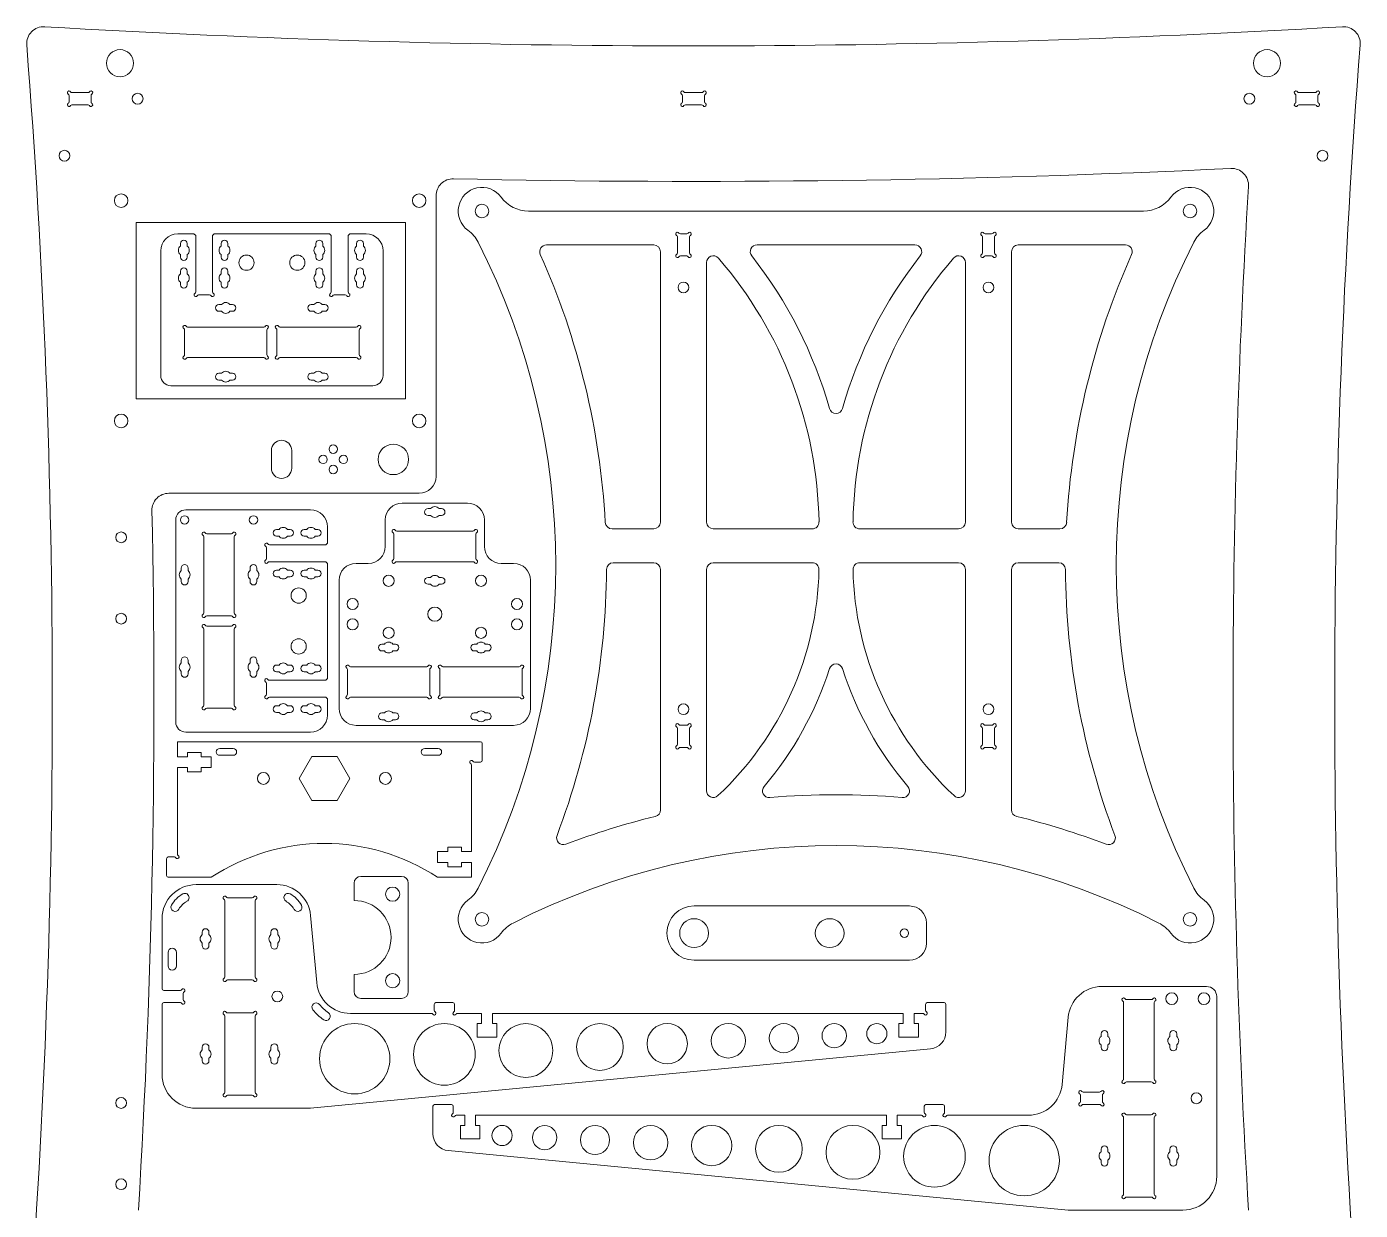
# Model space of a CAD drawing. Header units: millimetres. Extents: x -13 to 780, y -560 to 15.
# Drawn here: x -12.7 to 380.9, y -334.6 to 14.7 of the extents above; entities that cross this region are included whole.
import ezdxf

# ---------------------------------------------------------------- set-up
doc = ezdxf.new("R2010")
doc.units = ezdxf.units.MM

msp = doc.modelspace()

# ---------------------------------------------------------------- linework, layer by layer
at = {"color": 7, "linetype": 'Continuous', "lineweight": 15}
for p, q in [((-0.25, -5.65), (-0.25, -7.52)), ((5.38, -4.79), (0.62, -4.79)), ((6.25, -7.52), (6.25, -5.65)), ((180.8, -5.65), (180.8, -7.52)), ((186.44, -4.79), (181.67, -4.79)), ((187.3, -7.52), (187.3, -5.65)), ((361.86, -5.65), (361.86, -7.52)), ((367.49, -4.79), (362.72, -4.79)), ((368.36, -7.52), (368.36, -5.65)), ((0.62, -8.39), (5.38, -8.39)), ((181.67, -8.39), (186.44, -8.39)), ((362.72, -8.39), (367.49, -8.39)), ((108.08, -35.23), (108.08, -118.03)), ((99.03, -43.17), (19.58, -43.17)), ((19.58, -43.17), (19.58, -95.17)), ((99.03, -95.17), (99.03, -43.17)), ((316.86, -39.75), (135.35, -39.75)), ((31.83, -46.48), (36.63, -46.48)), ((37.13, -46.98), (36.63, -46.48)), ((37.13, -63.61), (37.13, -46.98)), ((42.63, -46.48), (42.13, -46.98)), ((42.13, -46.98), (42.13, -63.61)), ((42.63, -46.48), (76.63, -46.48)), ((77.13, -46.98), (76.63, -46.48)), ((77.13, -63.61), (77.13, -46.98)), ((82.63, -46.48), (82.13, -46.98)), ((82.13, -46.98), (82.13, -63.61)), ((82.63, -46.48), (87.43, -46.48)), ((182.04, -46.48), (180.17, -46.48)), ((270.18, -46.48), (272.04, -46.48)), ((32.63, -50.09), (32.63, -49.34)), ((34.63, -49.34), (34.63, -50.09)), ((44.63, -50.09), (44.63, -49.34)), ((46.63, -49.34), (46.63, -50.09)), ((72.63, -50.09), (72.63, -49.34)), ((74.63, -49.34), (74.63, -50.09)), ((84.63, -50.09), (84.63, -49.34)), ((86.63, -49.34), (86.63, -50.09)), ((172.3, -49.73), (140.67, -49.73)), ((179.3, -47.35), (179.3, -52.12)), ((182.9, -52.12), (182.9, -47.35)), ((249.41, -49.73), (202.8, -49.73)), ((269.31, -52.12), (269.31, -47.35)), ((272.91, -47.35), (272.91, -52.12)), ((311.54, -49.73), (279.91, -49.73)), ((26.83, -88.28), (26.83, -51.48)), ((32.63, -53.34), (32.63, -52.59)), ((34.63, -52.59), (34.63, -53.34)), ((44.63, -53.34), (44.63, -52.59)), ((46.63, -52.59), (46.63, -53.34)), ((72.63, -53.34), (72.63, -52.59)), ((74.63, -52.59), (74.63, -53.34)), ((84.63, -53.34), (84.63, -52.59)), ((86.63, -52.59), (86.63, -53.34)), ((92.43, -51.48), (92.43, -88.28)), ((174.3, -131.52), (174.3, -51.73)), ((180.17, -52.98), (182.04, -52.98)), ((187.9, -54.94), (187.9, -131.52)), ((264.31, -131.52), (264.31, -54.94)), ((272.04, -52.98), (270.18, -52.98)), ((277.91, -51.73), (277.91, -131.52)), ((32.63, -58.27), (32.63, -57.52)), ((34.63, -57.52), (34.63, -58.27)), ((44.63, -58.27), (44.63, -57.52)), ((46.63, -57.52), (46.63, -58.27)), ((72.63, -58.27), (72.63, -57.52)), ((74.63, -57.52), (74.63, -58.27)), ((84.63, -58.27), (84.63, -57.52)), ((86.63, -57.52), (86.63, -58.27)), ((32.63, -61.52), (32.63, -60.77)), ((34.63, -60.77), (34.63, -61.52)), ((44.63, -61.52), (44.63, -60.77)), ((46.63, -60.77), (46.63, -61.52)), ((72.63, -61.52), (72.63, -60.77)), ((74.63, -60.77), (74.63, -61.52)), ((84.63, -61.52), (84.63, -60.77)), ((86.63, -60.77), (86.63, -61.52)), ((41.26, -64.48), (37.99, -64.48)), ((81.26, -64.48), (77.99, -64.48)), ((44.75, -67.33), (44, -67.33)), ((44, -69.33), (44.75, -69.33)), ((48, -67.33), (47.25, -67.33)), ((47.25, -69.33), (48, -69.33)), ((71.25, -67.33), (72, -67.33)), ((72, -69.33), (71.25, -69.33)), ((74.5, -67.33), (75.25, -67.33)), ((75.25, -69.33), (74.5, -69.33)), ((57.26, -73.98), (34.74, -73.98)), ((61.99, -73.98), (84.51, -73.98)), ((33.87, -74.85), (33.87, -82.11)), ((58.12, -82.11), (58.12, -74.85)), ((61.13, -82.11), (61.13, -74.85)), ((85.38, -74.85), (85.38, -82.11)), ((34.74, -82.98), (57.26, -82.98)), ((84.51, -82.98), (61.99, -82.98)), ((44.75, -87.63), (44, -87.63)), ((44, -89.63), (44.75, -89.63)), ((48, -87.63), (47.25, -87.63)), ((47.25, -89.63), (48, -89.63)), ((71.25, -87.63), (72, -87.63)), ((72, -89.63), (71.25, -89.63)), ((74.5, -87.63), (75.25, -87.63)), ((75.25, -89.63), (74.5, -89.63)), ((29.83, -91.28), (89.43, -91.28)), ((19.58, -95.17), (99.03, -95.17)), ((59.48, -110.4), (59.48, -115.65)), ((65.48, -115.65), (65.48, -110.4)), ((103.08, -123.03), (29.21, -123.03)), ((117.33, -125.91), (98.08, -125.91)), ((71.03, -127.91), (34.23, -127.91)), ((106.46, -127.56), (105.71, -127.56)), ((105.71, -129.56), (106.46, -129.56)), ((109.71, -127.56), (108.96, -127.56)), ((108.96, -129.56), (109.71, -129.56)), ((31.23, -190.51), (31.23, -130.91)), ((61.73, -133.71), (60.98, -133.71)), ((64.98, -133.71), (64.23, -133.71)), ((69.91, -133.71), (69.16, -133.71)), ((73.16, -133.71), (72.41, -133.71)), ((76.03, -137.71), (76.03, -132.91)), ((93.08, -138.71), (93.08, -130.91)), ((122.33, -130.91), (122.33, -138.71)), ((172.3, -133.52), (160.02, -133.52)), ((219.09, -133.52), (189.9, -133.52)), ((262.31, -133.52), (233.12, -133.52)), ((292.19, -133.52), (279.91, -133.52)), ((39.53, -135.82), (39.53, -158.34)), ((47.66, -134.96), (40.39, -134.96)), ((48.53, -158.34), (48.53, -135.82)), ((60.98, -135.71), (61.73, -135.71)), ((64.23, -135.71), (64.98, -135.71)), ((69.16, -135.71), (69.91, -135.71)), ((72.41, -135.71), (73.16, -135.71)), ((75.53, -138.21), (76.03, -137.71)), ((95.58, -135.07), (95.58, -142.34)), ((118.97, -134.21), (96.45, -134.21)), ((119.83, -142.34), (119.83, -135.07)), ((58.03, -139.07), (58.03, -142.34)), ((75.53, -138.21), (58.89, -138.21)), ((32.88, -145.08), (32.88, -145.83)), ((34.88, -145.83), (34.88, -145.08)), ((53.18, -145.08), (53.18, -145.83)), ((55.18, -145.83), (55.18, -145.08)), ((58.89, -143.21), (75.53, -143.21)), ((76.03, -143.71), (75.53, -143.21)), ((76.03, -177.71), (76.03, -143.71)), ((84.45, -143.71), (88.08, -143.71)), ((96.45, -143.21), (118.97, -143.21)), ((127.33, -143.71), (130.96, -143.71)), ((160.38, -143.52), (172.3, -143.52)), ((174.3, -216.45), (174.3, -145.52)), ((187.9, -145.52), (187.9, -210.79)), ((189.9, -143.52), (219.09, -143.52)), ((233.13, -143.52), (262.31, -143.52)), ((264.31, -210.79), (264.31, -145.52)), ((277.91, -145.52), (277.91, -216.45)), ((279.91, -143.52), (291.84, -143.52)), ((32.88, -148.33), (32.88, -149.08)), ((34.88, -149.08), (34.88, -148.33)), ((53.18, -148.33), (53.18, -149.08)), ((55.18, -149.08), (55.18, -148.33)), ((61.73, -145.71), (60.98, -145.71)), ((60.98, -147.71), (61.73, -147.71)), ((64.98, -145.71), (64.23, -145.71)), ((64.23, -147.71), (64.98, -147.71)), ((69.91, -145.71), (69.16, -145.71)), ((69.16, -147.71), (69.91, -147.71)), ((73.16, -145.71), (72.41, -145.71)), ((72.41, -147.71), (73.16, -147.71)), ((79.45, -148.71), (79.45, -186.51)), ((106.46, -147.86), (105.71, -147.86)), ((109.71, -147.86), (108.96, -147.86)), ((135.96, -186.51), (135.96, -148.71)), ((105.71, -149.86), (106.46, -149.86)), ((108.96, -149.86), (109.71, -149.86)), ((40.39, -159.21), (47.66, -159.21)), ((39.53, -185.59), (39.53, -163.08)), ((40.39, -162.21), (47.66, -162.21)), ((48.53, -163.08), (48.53, -185.59)), ((92.83, -167.56), (92.08, -167.56)), ((96.08, -167.56), (95.33, -167.56)), ((120.09, -167.56), (119.34, -167.56)), ((123.34, -167.56), (122.59, -167.56)), ((32.88, -173.09), (32.88, -172.33)), ((34.88, -172.33), (34.88, -173.09)), ((53.18, -173.09), (53.18, -172.33)), ((55.18, -172.33), (55.18, -173.09)), ((92.08, -169.56), (92.83, -169.56)), ((95.33, -169.56), (96.08, -169.56)), ((119.34, -169.56), (120.09, -169.56)), ((122.59, -169.56), (123.34, -169.56)), ((32.88, -176.33), (32.88, -175.58)), ((34.88, -175.58), (34.88, -176.33)), ((53.18, -176.33), (53.18, -175.58)), ((55.18, -175.58), (55.18, -176.33)), ((61.73, -173.71), (60.98, -173.71)), ((60.98, -175.71), (61.73, -175.71)), ((64.98, -173.71), (64.23, -173.71)), ((64.23, -175.71), (64.98, -175.71)), ((69.91, -173.71), (69.16, -173.71)), ((69.16, -175.71), (69.91, -175.71)), ((73.16, -173.71), (72.41, -173.71)), ((72.41, -175.71), (73.16, -175.71)), ((81.95, -175.07), (81.95, -182.34)), ((105.34, -174.21), (82.82, -174.21)), ((106.2, -182.34), (106.2, -175.07)), ((109.21, -175.07), (109.21, -182.34)), ((132.6, -174.21), (110.08, -174.21)), ((133.46, -182.34), (133.46, -175.07)), ((58.03, -179.07), (58.03, -182.34)), ((75.53, -178.21), (58.89, -178.21)), ((75.53, -178.21), (76.03, -177.71)), ((58.89, -183.21), (75.53, -183.21)), ((76.03, -183.71), (75.53, -183.21)), ((76.03, -188.51), (76.03, -183.71)), ((82.82, -183.21), (105.34, -183.21)), ((110.08, -183.21), (132.6, -183.21)), ((47.66, -186.46), (40.39, -186.46)), ((61.73, -185.71), (60.98, -185.71)), ((60.98, -187.71), (61.73, -187.71)), ((64.98, -185.71), (64.23, -185.71)), ((64.23, -187.71), (64.98, -187.71)), ((69.91, -185.71), (69.16, -185.71)), ((69.16, -187.71), (69.91, -187.71)), ((73.16, -185.71), (72.41, -185.71)), ((72.41, -187.71), (73.16, -187.71)), ((92.83, -187.86), (92.08, -187.86)), ((96.08, -187.86), (95.33, -187.86)), ((120.09, -187.86), (119.34, -187.86)), ((123.34, -187.86), (122.59, -187.86)), ((84.45, -191.51), (130.96, -191.51)), ((92.08, -189.86), (92.83, -189.86)), ((95.33, -189.86), (96.08, -189.86)), ((119.34, -189.86), (120.09, -189.86)), ((122.59, -189.86), (123.34, -189.86)), ((179.3, -192.37), (179.3, -197.14)), ((182.04, -191.5), (180.17, -191.5)), ((182.9, -197.14), (182.9, -192.37)), ((269.31, -197.14), (269.31, -192.37)), ((270.18, -191.5), (272.04, -191.5)), ((272.91, -192.37), (272.91, -197.14)), ((31.72, -200.76), (31.72, -196.36)), ((31.72, -196.36), (121.22, -196.36)), ((34.23, -193.51), (71.03, -193.51)), ((34.72, -199.49), (38.72, -199.49)), ((34.72, -200.76), (34.72, -199.49)), ((38.72, -199.49), (38.72, -200.76)), ((44.22, -198.36), (48.22, -198.36)), ((48.22, -200.36), (44.22, -200.36)), ((71.38, -200.68), (67.63, -207.18)), ((78.88, -200.68), (71.38, -200.68)), ((82.64, -207.18), (78.88, -200.68)), ((104.72, -198.36), (108.72, -198.36)), ((108.72, -200.36), (104.72, -200.36)), ((121.72, -196.86), (121.72, -201.86)), ((180.17, -198), (182.04, -198)), ((272.04, -198), (270.18, -198)), ((31.72, -200.76), (34.72, -200.76)), ((31.72, -229.49), (31.72, -203.96)), ((34.72, -203.96), (31.72, -203.96)), ((34.72, -205.23), (34.72, -203.96)), ((38.72, -200.76), (41.72, -200.76)), ((38.72, -203.96), (38.72, -205.23)), ((41.72, -203.96), (38.72, -203.96)), ((41.72, -200.76), (41.72, -203.96)), ((118.54, -203.23), (118.54, -228.76)), ((121.22, -202.36), (119.41, -202.36)), ((38.72, -205.23), (34.72, -205.23)), ((67.63, -207.18), (71.38, -213.68)), ((78.88, -213.68), (82.64, -207.18)), ((71.38, -213.68), (78.88, -213.68)), ((111.54, -227.49), (115.54, -227.49)), ((111.54, -228.76), (111.54, -227.49)), ((115.54, -227.49), (115.54, -228.76)), ((28.54, -235.86), (28.54, -230.86)), ((29.04, -230.36), (30.85, -230.36)), ((108.54, -228.76), (111.54, -228.76)), ((108.54, -231.96), (108.54, -228.76)), ((111.54, -231.96), (108.54, -231.96)), ((111.54, -233.23), (111.54, -231.96)), ((115.54, -228.76), (118.54, -228.76)), ((115.54, -231.96), (115.54, -233.23)), ((118.54, -231.96), (115.54, -231.96)), ((118.54, -231.96), (118.54, -236.36)), ((97.89, -236.1), (85.89, -236.1)), ((115.54, -233.23), (111.54, -233.23)), ((41.72, -236.36), (29.04, -236.36)), ((37.23, -238.52), (61.1, -238.52)), ((83.89, -238.1), (83.89, -243.2)), ((99.89, -270.1), (99.89, -238.1)), ((118.54, -236.36), (108.54, -236.36)), ((45.71, -243.26), (45.71, -265.77)), ((53.84, -242.39), (46.57, -242.39)), ((54.71, -265.77), (54.71, -243.26)), ((71.06, -247.61), (72.86, -267.42)), ((184.23, -244.82), (247.82, -244.82)), ((27.23, -269.22), (27.23, -248.52)), ((252.82, -249.82), (252.82, -255.82)), ((39.06, -252.52), (39.06, -253.27)), ((39.06, -255.76), (39.06, -256.52)), ((41.06, -253.27), (41.06, -252.52)), ((41.06, -256.52), (41.06, -255.76)), ((59.36, -252.52), (59.36, -253.27)), ((59.36, -255.76), (59.36, -256.52)), ((61.36, -253.27), (61.36, -252.52)), ((61.36, -256.52), (61.36, -255.76)), ((28.98, -262.52), (28.98, -258.52)), ((31.48, -258.52), (31.48, -262.52)), ((247.82, -260.82), (184.23, -260.82)), ((46.57, -266.64), (53.84, -266.64)), ((83.89, -265), (83.89, -270.1)), ((27.73, -269.72), (32.62, -269.72)), ((33.48, -270.58), (33.48, -272.45)), ((335.48, -268.57), (304.6, -268.57)), ((338.48, -324.57), (338.48, -271.57)), ((27.23, -294.52), (27.23, -273.82)), ((32.62, -273.32), (27.73, -273.32)), ((85.89, -272.1), (97.89, -272.1)), ((107.54, -275.65), (107.54, -273.84)), ((108.04, -273.34), (113.04, -273.34)), ((113.54, -273.84), (113.54, -275.65)), ((252.56, -275.65), (252.56, -273.84)), ((253.06, -273.34), (258.06, -273.34)), ((258.56, -281.97), (258.56, -273.84)), ((311, -295.83), (311, -273.31)), ((311.87, -272.45), (319.14, -272.45)), ((320, -273.31), (320, -295.83)), ((45.71, -277.26), (45.71, -299.78)), ((53.84, -276.39), (46.57, -276.39)), ((54.71, -299.78), (54.71, -277.26)), ((106.67, -276.52), (82.82, -276.52)), ((121.5, -276.52), (114.4, -276.52)), ((121.5, -279.52), (121.5, -276.52)), ((245.96, -276.52), (124.7, -276.52)), ((124.7, -276.52), (124.7, -279.52)), ((245.96, -279.52), (245.96, -276.52)), ((251.69, -276.52), (249.16, -276.52)), ((249.16, -276.52), (249.16, -279.52)), ((294.64, -277.67), (292.85, -297.47)), ((120.23, -283.52), (120.23, -279.52)), ((120.23, -279.52), (121.5, -279.52)), ((124.7, -279.52), (125.97, -279.52)), ((125.97, -279.52), (125.97, -283.52)), ((244.69, -283.52), (244.69, -279.52)), ((244.69, -279.52), (245.96, -279.52)), ((249.16, -279.52), (250.43, -279.52)), ((250.43, -279.52), (250.43, -283.52)), ((304.35, -283.32), (304.35, -282.57)), ((306.35, -282.57), (306.35, -283.32)), ((324.65, -283.32), (324.65, -282.57)), ((326.65, -282.57), (326.65, -283.32)), ((39.06, -286.52), (39.06, -287.27)), ((41.06, -287.27), (41.06, -286.52)), ((59.36, -286.52), (59.36, -287.27)), ((61.36, -287.27), (61.36, -286.52)), ((71.06, -304.52), (254.03, -286.95)), ((125.97, -283.52), (120.23, -283.52)), ((250.43, -283.52), (244.69, -283.52)), ((304.35, -286.57), (304.35, -285.82)), ((306.35, -285.82), (306.35, -286.57)), ((324.65, -286.57), (324.65, -285.82)), ((326.65, -285.82), (326.65, -286.57)), ((39.06, -289.77), (39.06, -290.52)), ((41.06, -290.52), (41.06, -289.77)), ((59.36, -289.77), (59.36, -290.52)), ((61.36, -290.52), (61.36, -289.77)), ((319.14, -296.7), (311.87, -296.7)), ((46.57, -300.64), (53.84, -300.64)), ((298.23, -300.64), (298.23, -302.51)), ((303.86, -299.77), (299.09, -299.77)), ((304.73, -302.51), (304.73, -300.64)), ((71.06, -304.52), (37.23, -304.52)), ((107.15, -312.03), (107.15, -303.9)), ((112.65, -303.4), (107.65, -303.4)), ((113.15, -305.71), (113.15, -303.9)), ((116.55, -306.57), (114.02, -306.57)), ((116.55, -306.57), (116.55, -309.57)), ((119.75, -309.57), (119.75, -306.57)), ((241, -306.57), (119.75, -306.57)), ((241, -306.57), (241, -309.57)), ((251.31, -306.57), (244.2, -306.57)), ((244.2, -309.57), (244.2, -306.57)), ((252.17, -303.9), (252.17, -305.71)), ((257.67, -303.4), (252.67, -303.4)), ((258.17, -305.71), (258.17, -303.9)), ((282.89, -306.57), (259.04, -306.57)), ((299.09, -303.37), (303.86, -303.37)), ((311.87, -306.45), (319.14, -306.45)), ((116.55, -309.57), (115.28, -309.57)), ((115.28, -309.57), (115.28, -313.57)), ((121.02, -309.57), (119.75, -309.57)), ((121.02, -313.57), (121.02, -309.57)), ((241, -309.57), (239.73, -309.57)), ((239.73, -309.57), (239.73, -313.57)), ((245.47, -309.57), (244.2, -309.57)), ((245.47, -313.57), (245.47, -309.57)), ((311, -329.83), (311, -307.32)), ((320, -307.32), (320, -329.83)), ((115.28, -313.57), (121.02, -313.57)), ((239.73, -313.57), (245.47, -313.57)), ((294.65, -334.57), (111.67, -317.01)), ((304.35, -317.33), (304.35, -316.57)), ((306.35, -316.57), (306.35, -317.33)), ((324.65, -317.33), (324.65, -316.57)), ((326.65, -316.57), (326.65, -317.33)), ((304.35, -320.57), (304.35, -319.82)), ((306.35, -319.82), (306.35, -320.57)), ((324.65, -320.57), (324.65, -319.82)), ((326.65, -319.82), (326.65, -320.57)), ((319.14, -330.7), (311.87, -330.7)), ((328.48, -334.57), (294.65, -334.57))]:
    msp.add_line(p, q, dxfattribs=at)
for centre, radius in [((14.8, 3.88), 4), ((353.31, 3.88), 4), ((20, -6.59), 1.6), ((348.11, -6.59), 1.6), ((-1.59, -23.41), 1.6), ((369.69, -23.41), 1.6), ((15.13, -36.67), 2), ((103.08, -36.67), 2), ((121.61, -39.75), 2), ((330.61, -39.75), 2), ((52.13, -54.98), 2.25), ((67.13, -54.98), 2.25), ((181.1, -62.3), 1.6), ((271.11, -62.3), 1.6), ((15.13, -101.67), 2), ((103.08, -101.67), 2), ((77.73, -110.03), 1.25), ((95.48, -113.03), 4.5), ((74.73, -113.03), 1.25), ((80.73, -113.03), 1.25), ((77.73, -116.03), 1.25), ((33.88, -130.91), 1.25), ((54.18, -130.91), 1.25), ((15.13, -136.03), 1.6), ((94.08, -148.86), 1.65), ((121.34, -148.86), 1.65), ((67.53, -153.21), 2.25), ((83.45, -155.71), 1.65), ((107.71, -158.71), 2.1), ((131.96, -155.71), 1.65), ((15.13, -160.03), 1.6), ((83.45, -161.71), 1.65), ((131.96, -161.71), 1.65), ((94.08, -164.21), 1.65), ((121.34, -164.21), 1.65), ((67.53, -168.21), 2.25), ((181.1, -186.75), 1.6), ((271.11, -186.75), 1.6), ((57.13, -207.18), 1.75), ((93.13, -207.18), 1.75), ((95.24, -241.33), 2.1), ((121.61, -248.75), 2), ((330.61, -248.75), 2), ((184.23, -252.82), 4.25), ((224.23, -252.82), 4.25), ((246.28, -252.82), 1.25), ((95.24, -266.87), 2.1), ((61.23, -271.52), 1.6), ((325.2, -272.17), 1.75), ((334.7, -272.17), 1.75), ((84.06, -289.89), 10.38), ((110.54, -288.62), 9.1), ((134.59, -287.47), 7.95), ((156.44, -286.42), 6.9), ((176.29, -285.46), 5.95), ((194.32, -284.6), 5.08), ((210.7, -283.81), 4.3), ((225.58, -283.1), 3.58), ((238.15, -282.5), 2.98), ((15.13, -302.93), 1.6), ((332.48, -301.57), 1.6), ((127.56, -312.55), 2.98), ((140.12, -313.16), 3.58), ((155, -313.87), 4.3), ((171.38, -314.66), 5.08), ((189.41, -315.52), 5.95), ((209.26, -316.47), 6.9), ((231.12, -317.52), 7.95), ((255.17, -318.68), 9.1), ((281.65, -319.95), 10.38), ((15.13, -326.93), 1.6)]:
    msp.add_circle(centre, radius, dxfattribs=at)
for centre, radius, start, end in [((-7.73, 9.66), 5, 86.6165, 184.485), ((184.05, 3253.59), 3244.59, 266.61649, 273.38351), ((375.84, 9.66), 5, 355.515, 93.3835), ((-2468.81, -183.38), 2463.63, 355.50717, 4.48502), ((2836.91, -183.38), 2463.63, 175.51498, 184.49283), ((-0.25, -4.79), 0.5, 30, 240), ((-0.75, -5.65), 0.5, 0, 60), ((-0.75, -7.52), 0.5, 300, 0), ((0.62, -4.29), 0.5, 210, 270), ((5.38, -4.29), 0.5, 270, 330), ((6.25, -4.79), 0.5, 300, 150), ((6.75, -5.65), 0.5, 120, 180), ((6.75, -7.52), 0.5, 180, 240), ((180.8, -4.79), 0.5, 30, 240), ((180.3, -5.65), 0.5, 0, 60), ((180.3, -7.52), 0.5, 300, 0), ((181.67, -4.29), 0.5, 210, 270), ((186.44, -4.29), 0.5, 270, 330), ((187.3, -4.79), 0.5, 300, 150), ((187.8, -5.65), 0.5, 120, 180), ((187.8, -7.52), 0.5, 180, 240), ((361.86, -4.79), 0.5, 30, 240), ((361.36, -5.65), 0.5, 360, 60), ((361.36, -7.52), 0.5, 300, 0), ((362.72, -4.29), 0.5, 210, 270), ((367.49, -4.29), 0.5, 270, 330), ((368.36, -4.79), 0.5, 300, 150), ((368.86, -5.65), 0.5, 120, 180), ((368.86, -7.52), 0.5, 180, 240), ((-0.25, -8.39), 0.5, 120, 330), ((0.62, -8.89), 0.5, 90, 150), ((5.38, -8.89), 0.5, 30, 90), ((6.25, -8.39), 0.5, 210, 60), ((180.8, -8.39), 0.5, 120, 330), ((181.67, -8.89), 0.5, 90, 150), ((186.44, -8.89), 0.5, 30, 90), ((187.3, -8.39), 0.5, 210, 60), ((361.86, -8.39), 0.5, 120, 330), ((362.72, -8.89), 0.5, 90, 150), ((367.49, -8.89), 0.5, 30, 90), ((368.36, -8.39), 0.5, 210, 60), ((184.05, 3253.59), 3284.59, 268.76368, 272.76709), ((342.86, -32.16), 5, 356.5304, 92.7671), ((113.08, -35.23), 5, 88.7637, 180), ((121.61, -39.75), 7, 36.0319, 233.9681), ((330.61, -39.75), 7, 306.0319, 143.9681), ((2836.91, -183.38), 2493.63, 176.53041, 183.47733), ((135.35, -29.75), 10, 216.0319, 270), ((316.86, -29.75), 10, 270, 323.9681), ((31.83, -51.48), 5, 90, 180), ((87.43, -51.48), 5, 0, 90), ((111.61, -53.5), 10, 26.9841, 53.9681), ((179.3, -46.48), 0.5, 30, 240), ((178.8, -47.35), 0.5, 360, 60), ((180.17, -45.98), 0.5, 210, 270), ((182.04, -45.98), 0.5, 270, 330), ((182.9, -46.48), 0.5, 300, 150), ((183.4, -47.35), 0.5, 120, 180), ((269.31, -46.48), 0.5, 30, 240), ((268.81, -47.35), 0.5, 0, 60), ((270.18, -45.98), 0.5, 210, 270), ((272.04, -45.98), 0.5, 270, 330), ((272.91, -46.48), 0.5, 300, 150), ((273.41, -47.35), 0.5, 120, 180), ((340.61, -53.5), 10, 126.0319, 153.0159), ((33.63, -51.34), 1.6, 128.6822, 231.3178), ((33.63, -49.34), 1, 0, 180), ((33.63, -51.34), 1.6, 308.6822, 51.3178), ((45.63, -51.34), 1.6, 128.6822, 231.3178), ((45.63, -49.34), 1, 0, 180), ((45.63, -51.34), 1.6, 308.6822, 51.3178), ((73.63, -51.34), 1.6, 128.6822, 231.3178), ((73.63, -49.34), 1, 0, 180), ((73.63, -51.34), 1.6, 308.6822, 51.3178), ((85.63, -51.34), 1.6, 128.6822, 231.3178), ((85.63, -49.34), 1, 0, 180), ((85.63, -51.34), 1.6, 308.6822, 51.3178), ((-66.63, -144.25), 210.01, 333.0159, 26.9841), ((140.67, -51.73), 2, 90, 204.0515), ((172.3, -51.73), 2, 0, 90), ((202.8, -51.73), 2, 90, 218.1788), ((249.41, -51.73), 2, 321.8212, 90), ((279.91, -51.73), 2, 90, 180), ((518.84, -144.25), 210.01, 153.0159, 206.9841), ((311.54, -51.73), 2, 335.9485, 90), ((33.63, -53.34), 1, 180, 0), ((45.63, -53.34), 1, 180, 0), ((73.63, -53.34), 1, 180, 0), ((85.63, -53.34), 1, 180, 0), ((-66.63, -144.25), 225.01, 3.2162, 24.0515), ((179.3, -52.98), 0.5, 120, 330), ((178.8, -52.12), 0.5, 300, 0), ((180.17, -53.48), 0.5, 90, 150), ((182.04, -53.48), 0.5, 30, 90), ((182.9, -52.98), 0.5, 210, 60), ((183.4, -52.12), 0.5, 180, 240), ((189.9, -54.94), 2, 40.7757, 180), ((98.8, -133.52), 122.31, 0.9525, 40.7757), ((98.8, -133.52), 130.31, 15.8017, 38.1788), ((353.42, -133.52), 130.31, 141.8212, 164.1983), ((353.42, -133.52), 122.31, 139.2243, 179.0475), ((262.31, -54.94), 2, 0, 139.2243), ((269.31, -52.98), 0.5, 120, 330), ((268.81, -52.12), 0.5, 300, 0), ((270.18, -53.48), 0.5, 90, 150), ((272.04, -53.48), 0.5, 30, 90), ((272.91, -52.98), 0.5, 210, 60), ((273.41, -52.12), 0.5, 180, 240), ((518.84, -144.25), 225.01, 155.9485, 176.7838), ((33.63, -59.52), 1.6, 128.6822, 231.3178), ((33.63, -57.52), 1, 0, 180), ((33.63, -59.52), 1.6, 308.6822, 51.3178), ((45.63, -59.52), 1.6, 128.6822, 231.3178), ((45.63, -57.52), 1, 0, 180), ((45.63, -59.52), 1.6, 308.6822, 51.3178), ((73.63, -59.52), 1.6, 128.6822, 231.3178), ((73.63, -57.52), 1, 0, 180), ((73.63, -59.52), 1.6, 308.6822, 51.3178), ((85.63, -59.52), 1.6, 128.6822, 231.3178), ((85.63, -57.52), 1, 0, 180), ((85.63, -59.52), 1.6, 308.6822, 51.3178), ((33.63, -61.52), 1, 180, 0), ((45.63, -61.52), 1, 180, 0), ((73.63, -61.52), 1, 180, 0), ((85.63, -61.52), 1, 180, 0), ((37.13, -64.48), 0.5, 120, 330), ((36.63, -63.61), 0.5, 300, 0), ((37.99, -64.98), 0.5, 90, 150), ((41.26, -64.98), 0.5, 30, 90), ((42.13, -64.48), 0.5, 210, 60), ((42.63, -63.61), 0.5, 180, 240), ((46, -68.33), 1.6, 38.6822, 141.3178), ((73.25, -68.33), 1.6, 38.6822, 141.3178), ((77.13, -64.48), 0.5, 120, 330), ((76.63, -63.61), 0.5, 300, 0), ((77.99, -64.98), 0.5, 90, 150), ((81.26, -64.98), 0.5, 30, 90), ((82.13, -64.48), 0.5, 210, 60), ((82.63, -63.61), 0.5, 180, 240), ((44, -68.33), 1, 90, 270), ((46, -68.33), 1.6, 218.6822, 321.3178), ((48, -68.33), 1, 270, 90), ((71.25, -68.33), 1, 90, 270), ((73.25, -68.33), 1.6, 218.6822, 321.3178), ((75.25, -68.33), 1, 270, 90), ((33.87, -73.98), 0.5, 30, 240), ((33.37, -74.85), 0.5, 0, 60), ((34.74, -73.48), 0.5, 210, 270), ((57.26, -73.48), 0.5, 270, 330), ((58.12, -73.98), 0.5, 300, 150), ((58.62, -74.85), 0.5, 120, 180), ((61.13, -73.98), 0.5, 30, 240), ((60.63, -74.85), 0.5, 360, 60), ((61.99, -73.48), 0.5, 210, 270), ((84.51, -73.48), 0.5, 270, 330), ((85.38, -73.98), 0.5, 300, 150), ((85.88, -74.85), 0.5, 120, 180), ((33.87, -82.98), 0.5, 120, 330), ((33.37, -82.11), 0.5, 300, 360), ((58.12, -82.98), 0.5, 210, 60), ((58.62, -82.11), 0.5, 180, 240), ((61.13, -82.98), 0.5, 120, 330), ((60.63, -82.11), 0.5, 300, 0), ((85.38, -82.98), 0.5, 210, 60), ((85.88, -82.11), 0.5, 180, 240), ((34.74, -83.48), 0.5, 90, 150), ((57.26, -83.48), 0.5, 30, 90), ((61.99, -83.48), 0.5, 90, 150), ((84.51, -83.48), 0.5, 30, 90), ((29.83, -88.28), 3, 180, 270), ((44, -88.63), 1, 90, 270), ((46, -88.63), 1.6, 38.6822, 141.3178), ((46, -88.63), 1.6, 218.6822, 321.3178), ((48, -88.63), 1, 270, 90), ((71.25, -88.63), 1, 90, 270), ((73.25, -88.63), 1.6, 38.6822, 141.3178), ((73.25, -88.63), 1.6, 218.6822, 321.3178), ((75.25, -88.63), 1, 270, 90), ((89.43, -88.28), 3, 270, 0), ((226.11, -97.49), 2, 195.8017, 344.1983), ((62.48, -110.4), 3, 0, 180), ((62.48, -115.65), 3, 180, 360), ((103.08, -118.03), 5, 270, 0), ((29.21, -128.03), 5, 90, 181.2694), ((98.08, -130.91), 5, 90, 180), ((117.33, -130.91), 5, 0, 90), ((-2468.81, -183.38), 2493.63, 356.52267, 1.26941), ((34.23, -130.91), 3, 90, 180), ((71.03, -132.91), 5, 0, 90), ((105.71, -128.56), 1, 90, 270), ((107.71, -128.56), 1.6, 38.6822, 141.3178), ((107.71, -128.56), 1.6, 218.6822, 321.3178), ((109.71, -128.56), 1, 270, 90), ((60.98, -134.71), 1, 90, 270), ((62.98, -134.71), 1.6, 38.6822, 141.3178), ((64.98, -134.71), 1, 270, 90), ((69.16, -134.71), 1, 90, 270), ((71.16, -134.71), 1.6, 38.6822, 141.3178), ((73.16, -134.71), 1, 270, 90), ((95.58, -134.21), 0.5, 30, 240), ((119.83, -134.21), 0.5, 300, 150), ((160.02, -131.52), 2, 183.2162, 270), ((172.3, -131.52), 2, 270, 0), ((189.9, -131.52), 2, 180, 270), ((219.09, -131.52), 2, 270, 0.9525), ((233.12, -131.52), 2, 179.0475, 270), ((262.31, -131.52), 2, 270, 360), ((279.91, -131.52), 2, 180, 270), ((292.19, -131.52), 2, 270, 356.7838), ((39.53, -134.96), 0.5, 30, 240), ((39.03, -135.82), 0.5, 0, 60), ((40.39, -134.46), 0.5, 210, 270), ((47.66, -134.46), 0.5, 270, 330), ((48.53, -134.96), 0.5, 300, 150), ((49.03, -135.82), 0.5, 120, 180), ((58.03, -138.21), 0.5, 30, 240), ((62.98, -134.71), 1.6, 218.6822, 321.3178), ((71.16, -134.71), 1.6, 218.6822, 321.3178), ((95.08, -135.07), 0.5, 0, 60), ((96.45, -133.71), 0.5, 210, 270), ((118.97, -133.71), 0.5, 270, 330), ((120.33, -135.07), 0.5, 120, 180), ((57.53, -139.07), 0.5, 0, 60), ((58.89, -137.71), 0.5, 210, 270), ((88.08, -138.71), 5, 270, 0), ((127.33, -138.71), 5, 180, 270), ((33.88, -145.08), 1, 0, 180), ((54.18, -145.08), 1, 0, 180), ((58.03, -143.21), 0.5, 120, 330), ((57.53, -142.34), 0.5, 300, 0), ((58.89, -143.71), 0.5, 90, 150), ((62.98, -146.71), 1.6, 38.6822, 141.3178), ((71.16, -146.71), 1.6, 38.6822, 141.3178), ((84.45, -148.71), 5, 90, 180), ((95.58, -143.21), 0.5, 120, 330), ((95.08, -142.34), 0.5, 300, 0), ((96.45, -143.71), 0.5, 90, 150), ((118.97, -143.71), 0.5, 30, 90), ((119.83, -143.21), 0.5, 210, 60), ((120.33, -142.34), 0.5, 180, 240), ((130.96, -148.71), 5, 0, 90), ((-66.63, -144.25), 225.01, 339.2398, 359.681), ((160.38, -145.52), 2, 90, 179.681), ((172.3, -145.52), 2, 0, 90), ((189.9, -145.52), 2, 90, 180), ((127.03, -143.52), 94.08, 313.0674, 358.7554), ((219.09, -145.52), 2, 358.7554, 90), ((233.13, -145.52), 2, 90, 181.2446), ((325.19, -143.52), 94.08, 181.2446, 226.9326), ((262.31, -145.52), 2, 0, 90), ((279.91, -145.52), 2, 90, 180), ((291.84, -145.52), 2, 0.319, 90), ((518.84, -144.25), 225.01, 180.319, 200.7602), ((33.88, -147.08), 1.6, 128.6822, 231.3178), ((33.88, -149.08), 1, 180, 0), ((33.88, -147.08), 1.6, 308.6822, 51.3178), ((54.18, -147.08), 1.6, 128.6822, 231.3178), ((54.18, -149.08), 1, 180, 0), ((54.18, -147.08), 1.6, 308.6822, 51.3178), ((60.98, -146.71), 1, 90, 270), ((62.98, -146.71), 1.6, 218.6822, 321.3178), ((64.98, -146.71), 1, 270, 90), ((69.16, -146.71), 1, 90, 270), ((71.16, -146.71), 1.6, 218.6822, 321.3178), ((73.16, -146.71), 1, 270, 90), ((105.71, -148.86), 1, 90, 270), ((107.71, -148.86), 1.6, 38.6822, 141.3178), ((109.71, -148.86), 1, 270, 90), ((107.71, -148.86), 1.6, 218.6822, 321.3178), ((39.53, -159.21), 0.5, 120, 330), ((39.03, -158.34), 0.5, 300, 360), ((40.39, -159.71), 0.5, 90, 150), ((47.66, -159.71), 0.5, 30, 90), ((48.53, -159.21), 0.5, 210, 60), ((49.03, -158.34), 0.5, 180, 240), ((39.53, -162.21), 0.5, 30, 240), ((39.03, -163.08), 0.5, 0, 60), ((40.39, -161.71), 0.5, 210, 270), ((47.66, -161.71), 0.5, 270, 330), ((48.53, -162.21), 0.5, 300, 150), ((49.03, -163.08), 0.5, 120, 180), ((92.08, -168.56), 1, 90, 270), ((94.08, -168.56), 1.6, 38.6822, 141.3178), ((96.08, -168.56), 1, 270, 90), ((119.34, -168.56), 1, 90, 270), ((121.34, -168.56), 1.6, 38.6822, 141.3178), ((123.34, -168.56), 1, 270, 90), ((33.88, -174.33), 1.6, 128.6822, 231.3178), ((33.88, -172.33), 1, 0, 180), ((33.88, -174.33), 1.6, 308.6822, 51.3178), ((54.18, -174.33), 1.6, 128.6822, 231.3178), ((54.18, -172.33), 1, 0, 180), ((54.18, -174.33), 1.6, 308.6822, 51.3178), ((62.98, -174.71), 1.6, 38.6822, 141.3178), ((71.16, -174.71), 1.6, 38.6822, 141.3178), ((94.08, -168.56), 1.6, 218.6822, 321.3178), ((121.34, -168.56), 1.6, 218.6822, 321.3178), ((33.88, -176.33), 1, 180, 0), ((54.18, -176.33), 1, 180, 0), ((60.98, -174.71), 1, 90, 270), ((62.98, -174.71), 1.6, 218.6822, 321.3178), ((64.98, -174.71), 1, 270, 90), ((69.16, -174.71), 1, 90, 270), ((71.16, -174.71), 1.6, 218.6822, 321.3178), ((73.16, -174.71), 1, 270, 90), ((81.95, -174.21), 0.5, 30, 240), ((81.45, -175.07), 0.5, 360, 60), ((82.82, -173.71), 0.5, 210, 270), ((105.34, -173.71), 0.5, 270, 330), ((106.2, -174.21), 0.5, 300, 150), ((106.7, -175.07), 0.5, 120, 180), ((109.21, -174.21), 0.5, 30, 240), ((108.71, -175.07), 0.5, 360, 60), ((110.08, -173.71), 0.5, 210, 270), ((132.6, -173.71), 0.5, 270, 330), ((133.46, -174.21), 0.5, 300, 150), ((133.96, -175.07), 0.5, 120, 180), ((127.03, -143.52), 102.08, 319.6997, 342.1683), ((226.11, -175.39), 2, 17.8317, 162.1683), ((325.19, -143.52), 102.08, 197.8317, 220.3003), ((58.03, -178.21), 0.5, 30, 240), ((57.53, -179.07), 0.5, 0, 60), ((58.89, -177.71), 0.5, 210, 270), ((58.03, -183.21), 0.5, 120, 330), ((57.53, -182.34), 0.5, 300, 360), ((58.89, -183.71), 0.5, 90, 150), ((81.95, -183.21), 0.5, 120, 330), ((81.45, -182.34), 0.5, 300, 0), ((82.82, -183.71), 0.5, 90, 150), ((105.34, -183.71), 0.5, 30, 90), ((106.2, -183.21), 0.5, 210, 60), ((106.7, -182.34), 0.5, 180, 240), ((109.21, -183.21), 0.5, 120, 330), ((108.71, -182.34), 0.5, 300, 0), ((110.08, -183.71), 0.5, 90, 150), ((132.6, -183.71), 0.5, 30, 90), ((133.46, -183.21), 0.5, 210, 60), ((133.96, -182.34), 0.5, 180, 240), ((39.53, -186.46), 0.5, 120, 330), ((39.03, -185.59), 0.5, 300, 360), ((40.39, -186.96), 0.5, 90, 150), ((47.66, -186.96), 0.5, 30, 90), ((48.53, -186.46), 0.5, 210, 60), ((49.03, -185.59), 0.5, 180, 240), ((60.98, -186.71), 1, 90, 270), ((62.98, -186.71), 1.6, 38.6822, 141.3178), ((62.98, -186.71), 1.6, 218.6822, 321.3178), ((64.98, -186.71), 1, 270, 90), ((69.16, -186.71), 1, 90, 270), ((71.16, -186.71), 1.6, 38.6822, 141.3178), ((71.16, -186.71), 1.6, 218.6822, 321.3178), ((71.03, -188.51), 5, 270, 0), ((73.16, -186.71), 1, 270, 90), ((84.45, -186.51), 5, 180, 270), ((92.08, -188.86), 1, 90, 270), ((94.08, -188.86), 1.6, 38.6822, 141.3178), ((96.08, -188.86), 1, 270, 90), ((119.34, -188.86), 1, 90, 270), ((121.34, -188.86), 1.6, 38.6822, 141.3178), ((123.34, -188.86), 1, 270, 90), ((130.96, -186.51), 5, 270, 0), ((34.23, -190.51), 3, 180, 270), ((94.08, -188.86), 1.6, 218.6822, 321.3178), ((121.34, -188.86), 1.6, 218.6822, 321.3178), ((179.3, -191.5), 0.5, 30, 240), ((178.8, -192.37), 0.5, 360, 60), ((180.17, -191), 0.5, 210, 270), ((182.04, -191), 0.5, 270, 330), ((182.9, -191.5), 0.5, 300, 150), ((183.4, -192.37), 0.5, 120, 180), ((269.31, -191.5), 0.5, 30, 240), ((268.81, -192.37), 0.5, 0, 60), ((270.18, -191), 0.5, 210, 270), ((272.04, -191), 0.5, 270, 330), ((272.91, -191.5), 0.5, 300, 150), ((273.41, -192.37), 0.5, 120, 180), ((121.22, -196.86), 0.5, 0, 90), ((44.22, -199.36), 1, 90, 270), ((48.22, -199.36), 1, 270, 90), ((104.72, -199.36), 1, 90, 270), ((108.72, -199.36), 1, 270, 90), ((179.3, -198), 0.5, 120, 330), ((178.8, -197.14), 0.5, 300, 0), ((180.17, -198.5), 0.5, 90, 150), ((182.04, -198.5), 0.5, 30, 90), ((182.9, -198), 0.5, 210, 60), ((183.4, -197.14), 0.5, 180, 240), ((269.31, -198), 0.5, 120, 330), ((268.81, -197.14), 0.5, 300, 360), ((270.18, -198.5), 0.5, 90, 150), ((272.04, -198.5), 0.5, 30, 90), ((272.91, -198), 0.5, 210, 60), ((273.41, -197.14), 0.5, 180, 240), ((118.54, -202.36), 0.5, 30, 240), ((118.04, -203.23), 0.5, 360, 60), ((119.41, -201.86), 0.5, 210, 270), ((121.22, -201.86), 0.5, 270, 360), ((189.9, -210.79), 2, 180, 313.0674), ((206.41, -210.84), 2, 139.6997, 274.9789), ((226.11, -436.99), 225.01, 85.0211, 94.9789), ((245.81, -210.84), 2, 265.0211, 40.3003), ((262.31, -210.79), 2, 226.9326, 0), ((172.3, -216.45), 2, 283.7099, 0), ((279.91, -216.45), 2, 180, 256.2901), ((226.11, -436.99), 225.01, 103.7099, 110.7602), ((226.11, -436.99), 225.01, 69.2398, 76.2901), ((145.64, -224.72), 2, 159.2398, 290.7602), ((306.57, -224.72), 2, 249.2398, 20.7602), ((75.13, -287.18), 60.82, 56.6776, 123.3224), ((226.11, -436.99), 210.01, 63.0159, 116.9841), ((29.04, -230.86), 0.5, 90, 180), ((30.85, -230.86), 0.5, 30, 90), ((31.72, -230.36), 0.5, 210, 60), ((32.22, -229.49), 0.5, 180, 240), ((29.04, -235.86), 0.5, 180, 270), ((85.89, -238.1), 2, 90, 180), ((97.89, -238.1), 2, 0, 90), ((37.23, -248.52), 10, 90, 180), ((61.1, -248.52), 10, 5.1702, 90), ((111.61, -235.01), 10, 306.0319, 333.0159), ((340.61, -235.01), 10, 206.9841, 233.9681), ((37.23, -248.52), 8.25, 118.1291, 151.3322), ((37.23, -248.52), 5.75, 118.1291, 151.3322), ((33.93, -242.34), 1.25, 298.1291, 118.1291), ((45.71, -242.39), 0.5, 30, 240), ((45.21, -243.26), 0.5, 0, 60), ((46.57, -241.89), 0.5, 210, 270), ((53.84, -241.89), 0.5, 270, 330), ((54.71, -242.39), 0.5, 300, 150), ((55.21, -243.26), 0.5, 120, 180), ((64.41, -242.34), 1.25, 61.8709, 241.8709), ((61.1, -248.52), 5.75, 28.6678, 61.8709), ((61.1, -248.52), 8.25, 28.6678, 61.8709), ((83.89, -254.1), 10.9, 270, 90), ((121.61, -248.75), 7, 126.0319, 323.9681), ((330.61, -248.75), 7, 216.0319, 53.9681), ((31.09, -245.16), 1.25, 151.3322, 331.3322), ((67.25, -245.16), 1.25, 208.6678, 28.6678), ((184.23, -252.82), 8, 90, 270), ((247.82, -249.82), 5, 0, 90), ((40.06, -252.52), 1, 0, 180), ((60.36, -252.52), 1, 0, 180), ((135.35, -258.75), 10, 116.9841, 143.9681), ((316.86, -258.75), 10, 36.0319, 63.0159), ((40.06, -254.52), 1.6, 128.6822, 231.3178), ((40.06, -254.52), 1.6, 308.6822, 51.3178), ((60.36, -254.52), 1.6, 128.6822, 231.3178), ((60.36, -254.52), 1.6, 308.6822, 51.3178), ((247.82, -255.82), 5, 270, 0), ((30.23, -258.52), 1.25, 0, 180), ((40.06, -256.52), 1, 180, 0), ((60.36, -256.52), 1, 180, 0), ((30.23, -262.52), 1.25, 180, 0), ((45.71, -266.64), 0.5, 120, 330), ((45.21, -265.77), 0.5, 300, 0), ((46.57, -267.14), 0.5, 90, 150), ((53.84, -267.14), 0.5, 30, 90), ((54.71, -266.64), 0.5, 210, 60), ((55.21, -265.77), 0.5, 180, 240), ((82.82, -266.52), 10, 185.1702, 270), ((27.73, -269.22), 0.5, 180, 270), ((32.62, -269.22), 0.5, 270, 330), ((33.48, -269.72), 0.5, 300, 150), ((33.98, -270.58), 0.5, 120, 180), ((85.89, -270.1), 2, 180, 270), ((97.89, -270.1), 2, 270, 360), ((304.6, -278.57), 10, 90, 174.8298), ((335.48, -271.57), 3, 360, 90), ((27.73, -273.82), 0.5, 90, 180), ((32.62, -273.82), 0.5, 30, 90), ((33.48, -273.32), 0.5, 210, 60), ((33.98, -272.45), 0.5, 180, 240), ((72.67, -274.65), 1.25, 38.7352, 218.7352), ((82.82, -266.52), 14.25, 218.7352, 236.435), ((82.82, -266.52), 11.75, 218.7352, 236.435), ((108.04, -273.84), 0.5, 90, 180), ((113.04, -273.84), 0.5, 0, 90), ((253.06, -273.84), 0.5, 90, 180), ((258.06, -273.84), 0.5, 0, 90), ((311, -272.45), 0.5, 30, 240), ((310.5, -273.31), 0.5, 360, 60), ((311.87, -271.95), 0.5, 210, 270), ((319.14, -271.95), 0.5, 270, 330), ((320, -272.45), 0.5, 300, 150), ((320.5, -273.31), 0.5, 120, 180), ((45.71, -276.39), 0.5, 30, 240), ((45.21, -277.26), 0.5, 0, 60), ((46.57, -275.89), 0.5, 210, 270), ((53.84, -275.89), 0.5, 270, 330), ((54.71, -276.39), 0.5, 300, 150), ((55.21, -277.26), 0.5, 120, 180), ((75.63, -277.35), 1.25, 236.435, 56.435), ((106.67, -277.02), 0.5, 30, 90), ((107.54, -276.52), 0.5, 210, 60), ((108.04, -275.65), 0.5, 180, 240), ((113.54, -276.52), 0.5, 120, 330), ((113.04, -275.65), 0.5, 300, 360), ((114.4, -277.02), 0.5, 90, 150), ((251.69, -277.02), 0.5, 30, 90), ((252.56, -276.52), 0.5, 210, 60), ((253.06, -275.65), 0.5, 180, 240), ((253.56, -281.97), 5, 275.4836, 0), ((305.35, -284.57), 1.6, 128.6822, 231.3178), ((305.35, -282.57), 1, 0, 180), ((305.35, -284.57), 1.6, 308.6822, 51.3178), ((325.65, -284.57), 1.6, 128.6822, 231.3178), ((325.65, -282.57), 1, 0, 180), ((325.65, -284.57), 1.6, 308.6822, 51.3178), ((40.06, -288.52), 1.6, 128.6822, 231.3178), ((40.06, -286.52), 1, 0, 180), ((40.06, -288.52), 1.6, 308.6822, 51.3178), ((60.36, -288.52), 1.6, 128.6822, 231.3178), ((60.36, -286.52), 1, 360, 180), ((60.36, -288.52), 1.6, 308.6822, 51.3178), ((305.35, -286.57), 1, 180, 0), ((325.65, -286.57), 1, 180, 0), ((40.06, -290.52), 1, 180, 0), ((60.36, -290.52), 1, 180, 0), ((37.23, -294.52), 10, 180, 270), ((282.89, -296.57), 10, 270, 354.8298), ((311, -296.7), 0.5, 120, 330), ((310.5, -295.83), 0.5, 300, 360), ((311.87, -297.2), 0.5, 90, 150), ((319.14, -297.2), 0.5, 30, 90), ((320, -296.7), 0.5, 210, 60), ((320.5, -295.83), 0.5, 180, 240), ((45.71, -300.64), 0.5, 120, 330), ((45.21, -299.78), 0.5, 300, 360), ((46.57, -301.14), 0.5, 90, 150), ((53.84, -301.14), 0.5, 30, 90), ((54.71, -300.64), 0.5, 210, 60), ((55.21, -299.78), 0.5, 180, 240), ((298.23, -299.77), 0.5, 30, 240), ((298.23, -303.37), 0.5, 120, 330), ((297.73, -300.64), 0.5, 360, 60), ((297.73, -302.51), 0.5, 300, 360), ((299.09, -299.27), 0.5, 210, 270), ((303.86, -299.27), 0.5, 270, 330), ((304.73, -299.77), 0.5, 300, 150), ((304.73, -303.37), 0.5, 210, 60), ((305.23, -300.64), 0.5, 120, 180), ((305.23, -302.51), 0.5, 180, 240), ((107.65, -303.9), 0.5, 90, 180), ((112.65, -303.9), 0.5, 0, 90), ((113.15, -306.57), 0.5, 120, 330), ((112.65, -305.71), 0.5, 300, 0), ((114.02, -307.07), 0.5, 90, 150), ((251.31, -307.07), 0.5, 30, 90), ((252.17, -306.57), 0.5, 210, 60), ((252.67, -303.9), 0.5, 90, 180), ((252.67, -305.71), 0.5, 180, 240), ((257.67, -303.9), 0.5, 0, 90), ((258.17, -306.57), 0.5, 120, 330), ((257.67, -305.71), 0.5, 300, 0), ((259.04, -307.07), 0.5, 90, 150), ((299.09, -303.87), 0.5, 90, 150), ((303.86, -303.87), 0.5, 30, 90), ((311, -306.45), 0.5, 30, 240), ((310.5, -307.32), 0.5, 360, 60), ((311.87, -305.95), 0.5, 210, 270), ((319.14, -305.95), 0.5, 270, 330), ((320, -306.45), 0.5, 300, 150), ((320.5, -307.32), 0.5, 120, 180), ((112.15, -312.03), 5, 180, 264.5164), ((305.35, -318.57), 1.6, 128.6822, 231.3178), ((305.35, -316.57), 1, 0, 180), ((305.35, -318.57), 1.6, 308.6822, 51.3178), ((325.65, -318.57), 1.6, 128.6822, 231.3178), ((325.65, -316.57), 1, 360, 180), ((325.65, -318.57), 1.6, 308.6822, 51.3178), ((305.35, -320.57), 1, 180, 0), ((325.65, -320.57), 1, 180, 0), ((328.48, -324.57), 10, 270, 0), ((311, -330.7), 0.5, 120, 330), ((310.5, -329.83), 0.5, 300, 360), ((320, -330.7), 0.5, 210, 60), ((320.5, -329.83), 0.5, 180, 240), ((311.87, -331.2), 0.5, 90, 150), ((319.14, -331.2), 0.5, 30, 90)]:
    msp.add_arc(centre, radius, start, end, dxfattribs=at)

doc.saveas('drawing.dxf')
